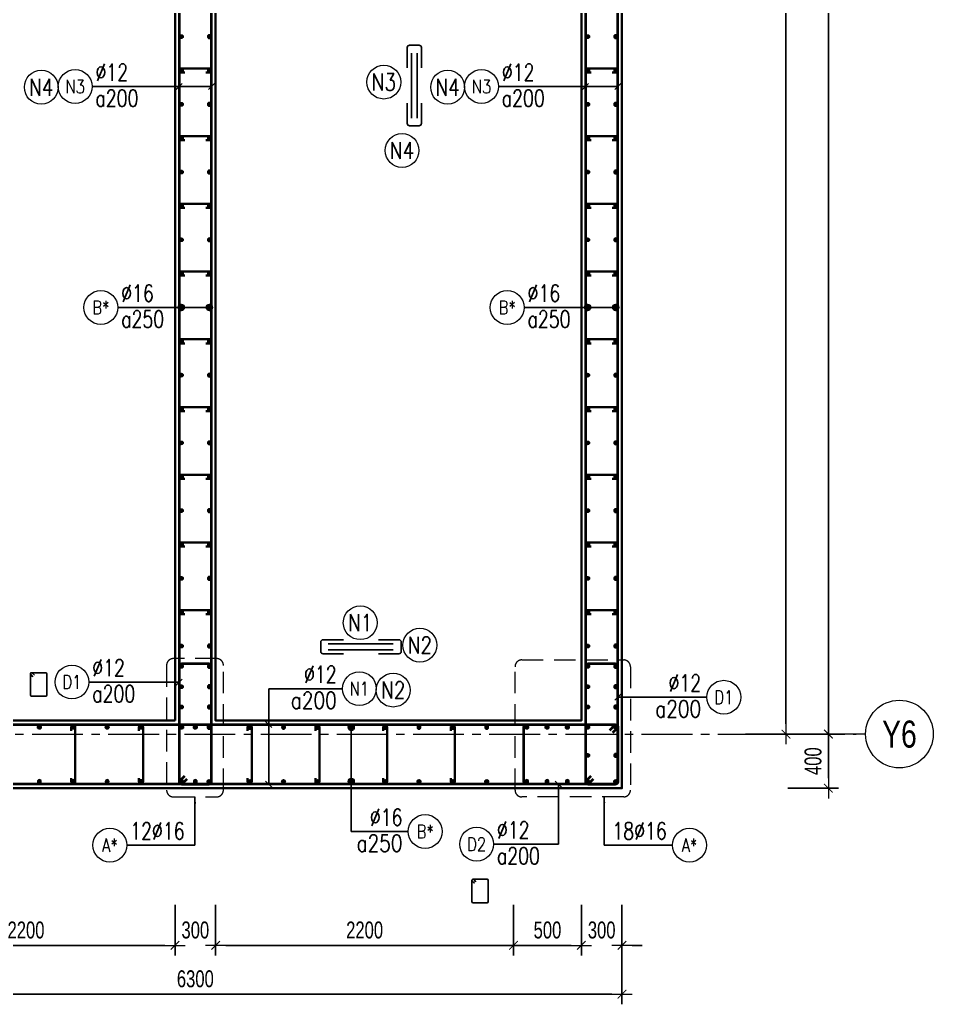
# Model space of a CAD drawing. Header units: millimetres. Extents: x 931337 to 1117500, y 19732 to 157199.
# Drawn here: x 1014555 to 1021300, y 134460 to 141731 of the extents above; entities that cross this region are included whole.
import ezdxf
from ezdxf.enums import TextEntityAlignment as Align

# ---------------------------------------------------------------- set-up
doc = ezdxf.new("R2010")
doc.units = ezdxf.units.MM
doc.header["$MEASUREMENT"] = 0
for name, pattern in [('HIDDEN', [9.525, 6.35, -3.175]), ('HIDDEN2', [4.7625, 3.175, -1.5875]), ('OF_Grid_1$0$CENTER2', [1.125, 0.75, -0.125, 0.125, -0.125])]:
    doc.linetypes.add(name, pattern=pattern)
doc.layers.get('0').update_dxf_attribs({"lineweight": 20})
doc.layers.get('Defpoints').update_dxf_attribs({"color": 151, "lineweight": 9})
doc.layers.add('Hidden', color=9, linetype='HIDDEN')
doc.layers.add('Ligature', color=1, linetype='Continuous')
for name, color, linetype, lineweight in [('KC-LEADER', 153, 'Continuous', 18), ('KC-THEP', 6, 'Continuous', 40), ('NDC_S_DIM', 1, 'Continuous', 15), ('NDC_S_HIDDEN', 8, 'HIDDEN2', 13), ('NDC_S_LEADER', 1, 'Continuous', 15), ('NDC_S_REBAR', 4, 'Continuous', 35), ('NDC_S_STIRRUP', 4, 'Continuous', 40), ('NDC_S_VN TEXT', 7, 'Continuous', 20), ('NDC_S_WALL', 6, 'Continuous', 35), ('OF_Grid_1$0$NDC_S_AXIS', 5, 'OF_Grid_1$0$CENTER2', 13), ('OF_Grid_1$0$NDC_S_SYMBOL', 1, 'Continuous', 15), ('OF_Grid_1$0$NDC_S_TEXT SYMBOL', 7, 'Continuous', 20)]:
    doc.layers.add(name, color=color, linetype=linetype, lineweight=lineweight)
doc.styles.add('NDC_ARIAL', font='arial.ttf', dxfattribs={"width": 0.85})
doc.styles.add('NDC_DIM', font='', dxfattribs={"width": 0.75})
doc.styles.add('NDC_EN TXT', font='romans.shx', dxfattribs={"width": 0.8})
doc.styles.add('OF_Grid_1$0$NDC_ANNO', font='', dxfattribs={"width": 0.8})
doc.styles.get('NDC_DIM').set_extended_font_data('Dotum')
doc.styles.get('OF_Grid_1$0$NDC_ANNO').set_extended_font_data('Dotum')
doc.dimstyles.new('NDC_1-50', dxfattribs={"dimscale": 50, "dimtxt": 2.5, "dimasz": 1, "dimexe": 1.5, "dimexo": 0, "dimgap": 0.8, "dimtad": 1, "dimdec": 0, "dimdsep": 46, "dimtxsty": 'NDC_ARIAL', "dimblk": 'DIMMARK', "dimcen": 49999.938995, "dimdle": 1.5, "dimclrd": 1, "dimclre": 1, "dimclrt": 3, "dimadec": 0, "dimazin": 0, "dimtfac": 1, "dimtdec": 0, "dimtix": 1, "dimtmove": 2, "dimatfit": 3, "dimfxl": 1, "dimarcsym": 0})
doc.dimstyles.new('NDC_dim_30', dxfattribs={"dimscale": 30, "dimtxt": 2.5, "dimasz": 1.5, "dimexe": 1.5, "dimexo": 2.5, "dimgap": 1, "dimtad": 1, "dimdec": 0, "dimzin": 0, "dimdsep": 46, "dimtxsty": 'NDC_DIM', "dimblk": 'DIMMARK', "dimcen": 0.09, "dimdle": 1.2, "dimclrd": 1, "dimclre": 1, "dimclrt": 3, "dimadec": 0, "dimazin": 0, "dimtfac": 1, "dimtdec": 0, "dimtix": 1, "dimtofl": 0, "dimtmove": 0, "dimatfit": 3, "dimfxl": 6, "dimfxlon": 1, "dimtolj": 1, "dimtzin": 0, "dimarcsym": 0})
doc.dimstyles.new('NDC_dim_50', dxfattribs={"dimscale": 50, "dimtxt": 2.5, "dimasz": 1.5, "dimexe": 1.5, "dimexo": 2.5, "dimgap": 1, "dimtad": 1, "dimdec": 0, "dimzin": 0, "dimdsep": 46, "dimtxsty": 'NDC_DIM', "dimblk": 'DIMMARK', "dimcen": 0.09, "dimdle": 1.2, "dimclrd": 1, "dimclre": 1, "dimclrt": 3, "dimadec": 0, "dimazin": 0, "dimtfac": 1, "dimtdec": 0, "dimtix": 1, "dimtofl": 0, "dimtmove": 0, "dimatfit": 3, "dimfxl": 6, "dimfxlon": 1, "dimtolj": 1, "dimtzin": 0, "dimarcsym": 0})

# ---------------------------------------------------------------- blocks, each defined once
blk = doc.blocks.new('THEP')
at = {"layer": 'KC-LEADER', "color": 6}
blk.add_circle((0, 0), 14, dxfattribs=at)
at = {"layer": 'KC-THEP'}
for p, q in [((-14, 0), (14, 0)), ((9.9, 9.9), (-9.9, -9.9)), ((-9.9, 9.9), (9.9, -9.9)), ((0, 14), (0, -14))]:
    blk.add_line(p, q, dxfattribs=at)
blk = doc.blocks.new('DIMMARK')
at = {"layer": 'NDC_S_DIM', "color": 1}
blk.add_line((-1.5, 0), (1, 0), dxfattribs=at)
at = {"layer": 'NDC_S_DIM', "color": 2, "const_width": 0.1}
blk.add_lwpolyline([(-0.424, -0.424), (0.424, 0.424)], dxfattribs=at)
blk = doc.blocks.new('*U13')
blk.add_circle((-2.5, 0), 2.5)
at = {"layer": 'NDC_S_VN TEXT', "color": 3, "style": 'NDC_EN TXT', "width": 0.75}
blk.add_attdef('DK1', (0.5, 0.85), '', height=2.5, dxfattribs=at)
at = {"layer": 'NDC_S_VN TEXT', "color": 7, "style": 'NDC_EN TXT', "width": 0.8}
blk.add_attdef('SH2', text='', height=2, dxfattribs=at).set_placement((-2.5, 0), align=Align.MIDDLE)
blk = doc.blocks.new('*U10')
blk.add_circle((2.5, 0), 2.5)
at = {"layer": 'NDC_S_VN TEXT', "color": 3, "style": 'NDC_EN TXT'}
for tag, width, p in [('DK2', 0.75, (-0.85, 0.85)), ('KC2', 0.8, (-0.85, -2.97))]:
    blk.add_attdef(tag, text='', height=2.5, dxfattribs=dict(at, width=width)).set_placement(p, align=Align.RIGHT)
at = {"layer": 'NDC_S_VN TEXT', "color": 7, "style": 'NDC_EN TXT', "width": 0.8}
blk.add_attdef('SH3', text='', height=2, dxfattribs=at).set_placement((2.5, 0), align=Align.MIDDLE)
blk = doc.blocks.new('A$C7BC65A55')
at = {"layer": 'Ligature'}
for p, q in [((-15.2, 372, 0), (-15.2, 38.5, 0)), ((15.2, 372, 0), (15.2, 38.5, 0))]:
    blk.add_line(p, q, dxfattribs=at)
for points in [[(-36.2, 296.5), (-36.2, 400.9, -0.414214), (-24, 413.1), (24, 413.1, -0.414214), (36.2, 400.9), (36.2, 296.5)], [(-36.2, 116.5), (-36.2, 12.2, 0.414214), (-24, 0), (24, 0, 0.414214), (36.2, 12.2), (36.2, 116.5)]]:
    blk.add_lwpolyline(points, format="xyb", dxfattribs=at)
blk = doc.blocks.new('*U11')
blk.add_circle((-2.5, 0), 2.5)
at = {"layer": 'NDC_S_VN TEXT', "color": 3, "style": 'NDC_EN TXT', "width": 0.75}
for tag, p in [('DK1', (0.5, 0.85)), ('KC1', (0.5, -2.97))]:
    blk.add_attdef(tag, p, '', height=2.5, dxfattribs=at)
at = {"layer": 'NDC_S_VN TEXT', "color": 7, "style": 'NDC_EN TXT', "width": 0.8}
blk.add_attdef('SH2', text='', height=2, dxfattribs=at).set_placement((-2.5, 0), align=Align.MIDDLE)
blk = doc.blocks.new('*U9')
blk.add_circle((2.5, 0), 2.5)
at = {"layer": 'NDC_S_VN TEXT', "color": 3, "style": 'NDC_EN TXT', "width": 0.75}
blk.add_attdef('DK2', text='', height=2.5, dxfattribs=at).set_placement((-0.85, 0.85), align=Align.RIGHT)
at = {"layer": 'NDC_S_VN TEXT', "color": 7, "style": 'NDC_EN TXT', "width": 0.8}
blk.add_attdef('SH3', text='', height=2, dxfattribs=at).set_placement((2.5, 0), align=Align.MIDDLE)
blk = doc.blocks.new('*D216')
at = {"layer": 'Defpoints', "color": 0, "transparency": 16777216}
for p in [(1015701.6, 136555.8), (1013501.4, 135132.6), (1015701.6, 134895.8)]:
    blk.add_point(p, dxfattribs=at)
at = {"layer": 'NDC_S_DIM', "color": 1, "lineweight": -2, "transparency": 16777216}
for p, q in [((1015701.6, 135195.8), (1015701.6, 134820.8)), ((1013501.4, 135007.6), (1013501.4, 134820.8)), ((1013576.4, 134895.8), (1015626.6, 134895.8))]:
    blk.add_line(p, q, dxfattribs=at)
at = {"layer": 'NDC_S_DIM', "color": 1, "lineweight": -2, "transparency": 16777216, "xscale": 75, "yscale": 75, "zscale": 75, "rotation": 180}
blk.add_blockref('DIMMARK', (1013501.4, 134895.8), dxfattribs=at)
at = {"layer": 'NDC_S_DIM', "color": 1, "lineweight": -2, "transparency": 16777216, "xscale": 75, "yscale": 75, "zscale": 75}
blk.add_blockref('DIMMARK', (1015701.6, 134895.8), dxfattribs=at)
at = {"layer": 'NDC_S_DIM', "color": 3, "transparency": 16777216, "insert": (1014601.5, 135008.4), "char_height": 125, "attachment_point": 5, "style": 'NDC_DIM'}
blk.add_mtext('\\A1;2200', dxfattribs=at)
blk = doc.blocks.new('*D217')
at = {"layer": 'Defpoints', "color": 0, "transparency": 16777216}
for p in [(1015701.6, 136555.8), (1016001.6, 136555.8), (1016001.6, 134895.8)]:
    blk.add_point(p, dxfattribs=at)
at = {"layer": 'NDC_S_DIM', "color": 1, "lineweight": -2, "transparency": 16777216}
for p, q in [((1015701.6, 135195.8), (1015701.6, 134820.8)), ((1016001.6, 135195.8), (1016001.6, 134820.8)), ((1015626.6, 134895.8), (1015551.6, 134895.8)), ((1016076.6, 134895.8), (1016151.6, 134895.8))]:
    blk.add_line(p, q, dxfattribs=at)
at = {"layer": 'NDC_S_DIM', "color": 1, "lineweight": -2, "transparency": 16777216, "xscale": 75, "yscale": 75, "zscale": 75}
blk.add_blockref('DIMMARK', (1015701.6, 134895.8), dxfattribs=at)
at = {"layer": 'NDC_S_DIM', "color": 1, "lineweight": -2, "transparency": 16777216, "xscale": 75, "yscale": 75, "zscale": 75, "rotation": 180}
blk.add_blockref('DIMMARK', (1016001.6, 134895.8), dxfattribs=at)
at = {"layer": 'NDC_S_DIM', "color": 3, "transparency": 16777216, "insert": (1015851.6, 135008.4), "char_height": 125, "attachment_point": 5, "style": 'NDC_DIM'}
blk.add_mtext('\\A1;300', dxfattribs=at)
blk = doc.blocks.new('*D218')
at = {"layer": 'Defpoints', "color": 0, "transparency": 16777216}
for p in [(1016001.6, 136555.8), (1018201.3, 136504.1), (1018201.3, 134895.8)]:
    blk.add_point(p, dxfattribs=at)
at = {"layer": 'NDC_S_DIM', "color": 1, "lineweight": -2, "transparency": 16777216}
for p, q in [((1016001.6, 135195.8), (1016001.6, 134820.8)), ((1018201.3, 135195.8), (1018201.3, 134820.8)), ((1016076.6, 134895.8), (1018126.3, 134895.8))]:
    blk.add_line(p, q, dxfattribs=at)
at = {"layer": 'NDC_S_DIM', "color": 1, "lineweight": -2, "transparency": 16777216, "xscale": 75, "yscale": 75, "zscale": 75, "rotation": 180}
blk.add_blockref('DIMMARK', (1016001.6, 134895.8), dxfattribs=at)
at = {"layer": 'NDC_S_DIM', "color": 1, "lineweight": -2, "transparency": 16777216, "xscale": 75, "yscale": 75, "zscale": 75}
blk.add_blockref('DIMMARK', (1018201.3, 134895.8), dxfattribs=at)
at = {"layer": 'NDC_S_DIM', "color": 3, "transparency": 16777216, "insert": (1017101.4, 135008.4), "char_height": 125, "attachment_point": 5, "style": 'NDC_DIM'}
blk.add_mtext('\\A1;2200', dxfattribs=at)
blk = doc.blocks.new('*D219')
at = {"layer": 'Defpoints', "color": 0, "transparency": 16777216}
for p in [(1018701.6, 136555.8), (1018201.3, 136504.1), (1018701.6, 134895.8)]:
    blk.add_point(p, dxfattribs=at)
at = {"layer": 'NDC_S_DIM', "color": 1, "lineweight": -2, "transparency": 16777216}
for p, q in [((1018201.3, 135195.8), (1018201.3, 134820.8)), ((1018701.6, 135195.8), (1018701.6, 134820.8)), ((1018276.3, 134895.8), (1018626.6, 134895.8))]:
    blk.add_line(p, q, dxfattribs=at)
at = {"layer": 'NDC_S_DIM', "color": 1, "lineweight": -2, "transparency": 16777216, "xscale": 75, "yscale": 75, "zscale": 75, "rotation": 180}
blk.add_blockref('DIMMARK', (1018201.3, 134895.8), dxfattribs=at)
at = {"layer": 'NDC_S_DIM', "color": 1, "lineweight": -2, "transparency": 16777216, "xscale": 75, "yscale": 75, "zscale": 75}
blk.add_blockref('DIMMARK', (1018701.6, 134895.8), dxfattribs=at)
at = {"layer": 'NDC_S_DIM', "color": 3, "transparency": 16777216, "insert": (1018451.4, 135008.4), "char_height": 125, "attachment_point": 5, "style": 'NDC_DIM'}
blk.add_mtext('\\A1;500', dxfattribs=at)
blk = doc.blocks.new('*D220')
at = {"layer": 'Defpoints', "color": 0, "transparency": 16777216}
for p in [(1018701.6, 136555.8), (1019001.6, 136055.8), (1019001.6, 134895.8)]:
    blk.add_point(p, dxfattribs=at)
at = {"layer": 'NDC_S_DIM', "color": 1, "lineweight": -2, "transparency": 16777216}
for p, q in [((1018701.6, 135195.8), (1018701.6, 134820.8)), ((1019001.6, 135195.8), (1019001.6, 134820.8)), ((1018626.6, 134895.8), (1018551.6, 134895.8)), ((1019076.6, 134895.8), (1019151.6, 134895.8))]:
    blk.add_line(p, q, dxfattribs=at)
at = {"layer": 'NDC_S_DIM', "color": 1, "lineweight": -2, "transparency": 16777216, "xscale": 75, "yscale": 75, "zscale": 75}
blk.add_blockref('DIMMARK', (1018701.6, 134895.8), dxfattribs=at)
at = {"layer": 'NDC_S_DIM', "color": 1, "lineweight": -2, "transparency": 16777216, "xscale": 75, "yscale": 75, "zscale": 75, "rotation": 180}
blk.add_blockref('DIMMARK', (1019001.6, 134895.8), dxfattribs=at)
at = {"layer": 'NDC_S_DIM', "color": 3, "transparency": 16777216, "insert": (1018851.6, 135008.4), "char_height": 125, "attachment_point": 5, "style": 'NDC_DIM'}
blk.add_mtext('\\A1;300', dxfattribs=at)
blk = doc.blocks.new('*D221')
at = {"layer": 'Defpoints', "color": 0, "transparency": 16777216}
for p in [(1012701.6, 136055.8), (1019001.6, 136055.8), (1019001.6, 134535.5)]:
    blk.add_point(p, dxfattribs=at)
at = {"layer": 'NDC_S_DIM', "color": 1, "lineweight": -2, "transparency": 16777216}
for p, q in [((1012701.6, 134835.5), (1012701.6, 134460.5)), ((1019001.6, 134835.5), (1019001.6, 134460.5)), ((1012776.6, 134535.5), (1018926.6, 134535.5))]:
    blk.add_line(p, q, dxfattribs=at)
at = {"layer": 'NDC_S_DIM', "color": 1, "lineweight": -2, "transparency": 16777216, "xscale": 75, "yscale": 75, "zscale": 75, "rotation": 180}
blk.add_blockref('DIMMARK', (1012701.6, 134535.5), dxfattribs=at)
at = {"layer": 'NDC_S_DIM', "color": 1, "lineweight": -2, "transparency": 16777216, "xscale": 75, "yscale": 75, "zscale": 75}
blk.add_blockref('DIMMARK', (1019001.6, 134535.5), dxfattribs=at)
at = {"layer": 'NDC_S_DIM', "color": 3, "transparency": 16777216, "insert": (1015851.6, 134648.1), "char_height": 125, "attachment_point": 5, "style": 'NDC_DIM'}
blk.add_mtext('\\A1;6300', dxfattribs=at)
blk = doc.blocks.new('*D210')
at = {"layer": 'Defpoints', "color": 0, "transparency": 16777216}
for p in [(1019001.6, 148055.8), (1020212.4, 148055.8), (1019001.6, 136455.8)]:
    blk.add_point(p, dxfattribs=at)
at = {"layer": 'NDC_S_DIM', "color": 1, "lineweight": -2, "transparency": 16777216}
for p, q in [((1019912.4, 148055.8), (1020287.4, 148055.8)), ((1020212.4, 136530.8), (1020212.4, 147980.8)), ((1019912.4, 136455.8), (1020287.4, 136455.8))]:
    blk.add_line(p, q, dxfattribs=at)
at = {"layer": 'NDC_S_DIM', "color": 1, "lineweight": -2, "transparency": 16777216, "xscale": 75, "yscale": 75, "zscale": 75}
for p, rotation in [((1020212.4, 148055.8), 90), ((1020212.4, 136455.8), 270)]:
    blk.add_blockref('DIMMARK', p, dxfattribs=dict(at, rotation=rotation))
at = {"layer": 'NDC_S_DIM', "color": 3, "transparency": 16777216, "insert": (1020099.8, 142255.8), "char_height": 125, "attachment_point": 5, "rotation": 90, "style": 'NDC_DIM'}
blk.add_mtext('\\A1;11600', dxfattribs=at)
blk = doc.blocks.new('*D211')
at = {"layer": 'Defpoints', "color": 0, "ltscale": 200, "transparency": 16777216}
for p in [(1019001.6, 136456), (1020525, 136456), (1019001.6, 136055.8)]:
    blk.add_point(p, dxfattribs=at)
at = {"layer": 'NDC_S_DIM', "color": 1, "lineweight": -2, "ltscale": 200, "transparency": 16777216}
for p, q in [((1020225, 136456), (1020600, 136456)), ((1020525, 136130.8), (1020525, 136381)), ((1020225, 136055.8), (1020600, 136055.8))]:
    blk.add_line(p, q, dxfattribs=at)
at = {"layer": 'NDC_S_DIM', "color": 1, "lineweight": -2, "ltscale": 200, "transparency": 16777216, "xscale": 75, "yscale": 75, "zscale": 75}
for p, rotation in [((1020525, 136456), 90), ((1020525, 136055.8), 270)]:
    blk.add_blockref('DIMMARK', p, dxfattribs=dict(at, rotation=rotation))
at = {"layer": 'NDC_S_DIM', "color": 3, "ltscale": 200, "transparency": 16777216, "insert": (1020412.4, 136255.9), "char_height": 125, "attachment_point": 5, "rotation": 90, "style": 'NDC_DIM'}
blk.add_mtext('\\A1;400', dxfattribs=at)
blk = doc.blocks.new('*D212')
at = {"layer": 'Defpoints', "color": 0, "ltscale": 200, "transparency": 16777216}
for p in [(1019001.6, 148055.8), (1020525, 148055.8), (1019001.6, 136456)]:
    blk.add_point(p, dxfattribs=at)
at = {"layer": 'NDC_S_DIM', "color": 1, "lineweight": -2, "ltscale": 200, "transparency": 16777216}
for p, q in [((1020225, 148055.8), (1020600, 148055.8)), ((1020525, 136531), (1020525, 147980.8)), ((1020225, 136456), (1020600, 136456))]:
    blk.add_line(p, q, dxfattribs=at)
at = {"layer": 'NDC_S_DIM', "color": 1, "lineweight": -2, "ltscale": 200, "transparency": 16777216, "xscale": 75, "yscale": 75, "zscale": 75}
for p, rotation in [((1020525, 148055.8), 90), ((1020525, 136456), 270)]:
    blk.add_blockref('DIMMARK', p, dxfattribs=dict(at, rotation=rotation))
at = {"layer": 'NDC_S_DIM', "color": 3, "ltscale": 200, "transparency": 16777216, "insert": (1020412.4, 142255.9), "char_height": 125, "attachment_point": 5, "rotation": 90, "style": 'NDC_DIM'}
blk.add_mtext('\\A1;11600', dxfattribs=at)
blk = doc.blocks.new('*U88')
at = {"layer": 'OF_Grid_1$0$NDC_S_SYMBOL'}
blk.add_line((-5, 0), (-9, 0), dxfattribs=at)
blk.add_circle((0, 0), 5, dxfattribs=at)
at = {"layer": 'OF_Grid_1$0$NDC_S_TEXT SYMBOL', "color": 7, "style": 'OF_Grid_1$0$NDC_ANNO', "width": 0.8}
blk.add_attdef('GRID', text='', height=4, rotation=90, dxfattribs=at).set_placement((0, 0), align=Align.MIDDLE)

msp = doc.modelspace()

# ---------------------------------------------------------------- linework, layer by layer
for centre in [(1014714.279, 141231.943), (1017243.31, 141270.103), (1017714.279, 141231.943), (1017377.758, 140765.1), (1017069.243, 137277.961), (1017509.344, 137112.204), (1017312.514, 136780.69)]:
    msp.add_circle(centre, 125)
at = {"layer": 'Ligature'}
for points in [[(1014652.748, 136878.938), (1014636.783, 136894.904, -0.66817864), (1014642.556, 136908.842), (1014747.185, 136908.842, -0.41421356), (1014755.35, 136900.677), (1014755.35, 136743.57, -0.41421356), (1014747.185, 136735.405), (1014642.556, 136735.405, -0.41421356), (1014634.391, 136743.57), (1014634.391, 136900.677, -0.66817864), (1014648.329, 136906.451), (1014664.295, 136890.485)], [(1017911.952, 135353.896), (1017895.986, 135369.862, -0.66817864), (1017901.759, 135383.801), (1018006.388, 135383.801, -0.41421356), (1018014.553, 135375.636), (1018014.553, 135218.528, -0.41421356), (1018006.388, 135210.363), (1017901.759, 135210.363, -0.41421356), (1017893.594, 135218.528), (1017893.594, 135375.636, -0.66817864), (1017907.533, 135381.409), (1017923.498, 135365.443)]]:
    msp.add_lwpolyline(points, format="xyb", dxfattribs=at)
at = {"layer": 'NDC_S_HIDDEN', "ltscale": 50}
for points in [[(1015689.24, 135992.35), (1016009.083, 135992.35, 0.41421356), (1016059.083, 136042.35), (1016059.083, 136963.102, 0.41421356), (1016009.083, 137013.102), (1015689.24, 137013.102, 0.41421356), (1015639.24, 136963.102), (1015639.24, 136042.35, 0.41421356)], [(1019013.98, 135992.35), (1018261.769, 135992.35, -0.41421356), (1018211.769, 136042.35), (1018211.769, 136953.294, -0.41421356), (1018261.769, 137003.294), (1019013.98, 137003.294, -0.41421356), (1019063.98, 136953.294), (1019063.98, 136042.35, -0.41421356)]]:
    msp.add_lwpolyline(points, format="xyb", close=True, dxfattribs=at)
at = {"layer": 'NDC_S_LEADER'}
msp.add_line((1019001.61, 136055.75), (1019001.61, 137205.75), dxfattribs=at)
at = {"layer": 'NDC_S_REBAR'}
for points in [[(1015930.122, 141340.75), (1015955.122, 141340.75, 1), (1015955.122, 141370.75), (1015748.098, 141370.75, 1), (1015748.098, 141340.75), (1015773.098, 141340.75)], [(1018930.122, 141340.75), (1018955.122, 141340.75, 1), (1018955.122, 141370.75), (1018748.098, 141370.75, 1), (1018748.098, 141340.75), (1018773.098, 141340.75)], [(1015930.122, 140840.75), (1015955.122, 140840.75, 1), (1015955.122, 140870.75), (1015748.098, 140870.75, 1), (1015748.098, 140840.75), (1015773.098, 140840.75)], [(1018930.122, 140840.75), (1018955.122, 140840.75, 1), (1018955.122, 140870.75), (1018748.098, 140870.75, 1), (1018748.098, 140840.75), (1018773.098, 140840.75)], [(1015930.122, 140340.75), (1015955.122, 140340.75, 1), (1015955.122, 140370.75), (1015748.098, 140370.75, 1), (1015748.098, 140340.75), (1015773.098, 140340.75)], [(1018930.122, 140340.75), (1018955.122, 140340.75, 1), (1018955.122, 140370.75), (1018748.098, 140370.75, 1), (1018748.098, 140340.75), (1018773.098, 140340.75)], [(1015930.122, 139840.75), (1015955.122, 139840.75, 1), (1015955.122, 139870.75), (1015748.098, 139870.75, 1), (1015748.098, 139840.75), (1015773.098, 139840.75)], [(1018930.122, 139840.75), (1018955.122, 139840.75, 1), (1018955.122, 139870.75), (1018748.098, 139870.75, 1), (1018748.098, 139840.75), (1018773.098, 139840.75)], [(1015930.122, 139340.75), (1015955.122, 139340.75, 1), (1015955.122, 139370.75), (1015748.098, 139370.75, 1), (1015748.098, 139340.75), (1015773.098, 139340.75)], [(1018930.122, 139340.75), (1018955.122, 139340.75, 1), (1018955.122, 139370.75), (1018748.098, 139370.75, 1), (1018748.098, 139340.75), (1018773.098, 139340.75)], [(1015930.122, 138840.75), (1015955.122, 138840.75, 1), (1015955.122, 138870.75), (1015748.098, 138870.75, 1), (1015748.098, 138840.75), (1015773.098, 138840.75)], [(1018930.122, 138840.75), (1018955.122, 138840.75, 1), (1018955.122, 138870.75), (1018748.098, 138870.75, 1), (1018748.098, 138840.75), (1018773.098, 138840.75)], [(1015930.122, 138340.75), (1015955.122, 138340.75, 1), (1015955.122, 138370.75), (1015748.098, 138370.75, 1), (1015748.098, 138340.75), (1015773.098, 138340.75)], [(1018930.122, 138340.75), (1018955.122, 138340.75, 1), (1018955.122, 138370.75), (1018748.098, 138370.75, 1), (1018748.098, 138340.75), (1018773.098, 138340.75)], [(1015930.122, 137840.75), (1015955.122, 137840.75, 1), (1015955.122, 137870.75), (1015748.098, 137870.75, 1), (1015748.098, 137840.75), (1015773.098, 137840.75)], [(1018930.122, 137840.75), (1018955.122, 137840.75, 1), (1018955.122, 137870.75), (1018748.098, 137870.75, 1), (1018748.098, 137840.75), (1018773.098, 137840.75)], [(1015930.122, 137340.75), (1015955.122, 137340.75, 1), (1015955.122, 137370.75), (1015748.098, 137370.75, 1), (1015748.098, 137340.75), (1015773.098, 137340.75)], [(1018930.122, 137340.75), (1018955.122, 137340.75, 1), (1018955.122, 137370.75), (1018748.098, 137370.75, 1), (1018748.098, 137340.75), (1018773.098, 137340.75)], [(1014935.406, 136480.75), (1014935.406, 136505.75, -1), (1014965.406, 136505.75), (1014965.406, 136105.75, -1), (1014935.406, 136105.75), (1014935.406, 136130.75)], [(1015435.406, 136480.75), (1015435.406, 136505.75, -1), (1015465.406, 136505.75), (1015465.406, 136105.75, -1), (1015435.406, 136105.75), (1015435.406, 136130.75)], [(1016237.813, 136480.75), (1016237.813, 136505.75, -1), (1016267.813, 136505.75), (1016267.813, 136105.75, -1), (1016237.813, 136105.75), (1016237.813, 136130.75)], [(1016737.813, 136480.75), (1016737.813, 136505.75, -1), (1016767.813, 136505.75), (1016767.813, 136105.75, -1), (1016737.813, 136105.75), (1016737.813, 136130.75)], [(1017237.813, 136480.75), (1017237.813, 136505.75, -1), (1017267.813, 136505.75), (1017267.813, 136105.75, -1), (1017237.813, 136105.75), (1017237.813, 136130.75)], [(1017737.813, 136480.75), (1017737.813, 136505.75, -1), (1017767.813, 136505.75), (1017767.813, 136105.75, -1), (1017737.813, 136105.75), (1017737.813, 136130.75)]]:
    msp.add_lwpolyline(points, format="xyb", dxfattribs=at)
at = {"layer": 'NDC_S_STIRRUP'}
for points in [[(1015771.61, 136145.75), (1015731.61, 136105.75, 0.41421356), (1015751.61, 136085.75), (1015951.61, 136085.75, 0.41421356), (1015971.61, 136105.75), (1015971.61, 148405.75, 0.41421356), (1015951.61, 148425.75), (1015751.61, 148425.75, 0.41421356), (1015731.61, 148405.75), (1015731.61, 136105.75, 0.41421356), (1015751.61, 136085.75), (1015791.61, 136125.75)], [(1018771.61, 136145.75), (1018731.61, 136105.75, 0.41421356), (1018751.61, 136085.75), (1018951.61, 136085.75, 0.41421356), (1018971.61, 136105.75), (1018971.61, 148405.75, 0.41421356), (1018951.61, 148425.75), (1018751.61, 148425.75, 0.41421356), (1018731.61, 148405.75), (1018731.61, 136105.75, 0.41421356), (1018751.61, 136085.75), (1018791.61, 136125.75)], [(1015771.61, 136145.75), (1015731.61, 136105.75, 0.41421356), (1015751.61, 136085.75), (1015951.61, 136085.75, 0.41421356), (1015971.61, 136105.75), (1015971.61, 136954.361, 0.41421356), (1015951.61, 136974.361), (1015751.61, 136974.361, 0.41421356), (1015731.61, 136954.361), (1015731.61, 136105.75, 0.41421356), (1015751.61, 136085.75), (1015791.61, 136125.75)], [(1018771.61, 136145.75), (1018731.61, 136105.75, 0.41421356), (1018751.61, 136085.75), (1018951.61, 136085.75, 0.41421356), (1018971.61, 136105.75), (1018971.61, 136954.361, 0.41421356), (1018951.61, 136974.361), (1018751.61, 136974.361, 0.41421356), (1018731.61, 136954.361), (1018731.61, 136105.75, 0.41421356), (1018751.61, 136085.75), (1018791.61, 136125.75)], [(1018911.61, 136485.75), (1018951.61, 136525.75, -0.41421356), (1018971.61, 136505.75), (1018971.61, 136105.75, -0.41421356), (1018951.61, 136085.75), (1012751.61, 136085.75, -0.41421356), (1012731.61, 136105.75), (1012731.61, 136505.75, -0.41421356), (1012751.61, 136525.75), (1018951.61, 136525.75, -0.41421356), (1018971.61, 136505.75), (1018931.61, 136465.75)], [(1018911.61, 136485.75), (1018951.61, 136525.75, -0.41421356), (1018971.61, 136505.75), (1018971.61, 136105.75, -0.41421356), (1018951.61, 136085.75), (1018298.098, 136085.75, -0.41421356), (1018278.098, 136105.75), (1018278.098, 136505.75, -0.41421356), (1018298.098, 136525.75), (1018951.61, 136525.75, -0.41421356), (1018971.61, 136505.75), (1018931.61, 136465.75)]]:
    msp.add_lwpolyline(points, format="xyb", dxfattribs=at)
at = {"layer": 'NDC_S_WALL'}
for points in [[(1012701.61, 136055.75), (1012701.61, 148455.75), (1019001.61, 148455.75), (1019001.61, 136055.75)], [(1015701.61, 136555.75), (1013001.61, 136555.75), (1013001.61, 147955.75), (1015701.61, 147955.75)], [(1016001.61, 147955.75), (1018701.61, 147955.75), (1018701.61, 136555.75), (1016001.61, 136555.75)]]:
    msp.add_lwpolyline(points, close=True, dxfattribs=at)
at = {"layer": 'OF_Grid_1$0$NDC_S_AXIS', "ltscale": 500}
msp.add_line((1010709.127, 136455.75), (1020730.515, 136455.75), dxfattribs=at)

# ---------------------------------------------------------------- block references
at = {"layer": 'Hidden', "xscale": 1.44, "yscale": 1.44, "zscale": 1.44}
msp.add_blockref('A$C7BC65A55', (1017468.39, 140947.823, 0.03), dxfattribs=at)
at = {"layer": 'Hidden', "xscale": 1.44, "yscale": 1.44, "zscale": 1.44, "rotation": 270}
msp.add_blockref('A$C7BC65A55', (1016777.132, 137100.435, 0.03), dxfattribs=at)
at = {"layer": 'KC-THEP'}
for p, rotation in [((1015748.098, 141605.75), 189.6685644363809), ((1018748.098, 141605.75), 189.6685644363809), ((1015748.098, 141355.75), 189.6685644363809), ((1018748.098, 141355.75), 189.6685644363809), ((1015748.098, 141105.75), 189.6685644363809), ((1018748.098, 141105.75), 189.6685644363809), ((1015748.098, 140855.75), 189.6685644363809), ((1018748.098, 140855.75), 189.6685644363809), ((1015748.098, 140605.75), 189.6685644363809), ((1018748.098, 140605.75), 189.6685644363809), ((1015748.098, 140355.75), 189.6685644363809), ((1018748.098, 140355.75), 189.6685644363809), ((1015748.098, 140105.75), 189.6685644363809), ((1018748.098, 140105.75), 189.6685644363809), ((1015748.098, 139855.75), 189.6685644363809), ((1018748.098, 139855.75), 189.6685644363809), ((1015748.098, 139605.75), 189.6685644363809), ((1018748.098, 139605.75), 189.6685644363809), ((1015748.098, 139355.75), 189.6685644363809), ((1018748.098, 139355.75), 189.6685644363809), ((1015748.098, 139105.75), 189.6685644363809), ((1018748.098, 139105.75), 189.6685644363809), ((1015748.098, 138855.75), 189.6685644363809), ((1018748.098, 138855.75), 189.6685644363809), ((1015748.098, 138605.75), 189.6685644363809), ((1018748.098, 138605.75), 189.6685644363809), ((1015748.098, 138355.75), 189.6685644363809), ((1018748.098, 138355.75), 189.6685644363809), ((1015748.098, 138105.75), 189.6685644363809), ((1018748.098, 138105.75), 189.6685644363809), ((1015748.098, 137855.75), 189.6685644363809), ((1018748.098, 137855.75), 189.6685644363809), ((1015748.098, 137605.75), 189.6685644363809), ((1018748.098, 137605.75), 189.6685644363809), ((1015748.098, 137355.75), 189.6685644363809), ((1018748.098, 137355.75), 189.6685644363809), ((1015748.098, 137105.75), 189.6685644363809), ((1018748.098, 137105.75), 189.6685644363809), ((1015748.098, 136955.75), 189.6685644363809), ((1018748.098, 136955.75), 189.6685644363809), ((1015748.098, 136805.75), 189.6685644363809), ((1018748.098, 136805.75), 189.6685644363809), ((1015748.098, 136655.75), 189.6685644363809), ((1018748.098, 136655.75), 189.6685644363809), ((1014700.406, 136505.75), 189.6685644363809), ((1014950.406, 136505.75), 189.6685644363809), ((1015200.406, 136505.75), 189.6685644363809), ((1015450.406, 136505.75), 189.6685644363809), ((1015750.406, 136505.75), 189.6685644363809), ((1015851.11, 136505.75), 189.6685644363809), ((1018298.098, 136505.75), 189.6685644363809), ((1018448.098, 136505.75), 189.6685644363809), ((1018598.098, 136505.75), 189.6685644363809), ((1018748.098, 136505.75), 189.6685644363809), ((1018748.098, 136298.68), 189.6685644363809), ((1015952.813, 136105.75), 9.66856443638095), ((1016252.813, 136105.75), 9.66856443638095), ((1016502.813, 136105.75), 9.66856443638095), ((1016752.813, 136105.75), 9.66856443638095), ((1017002.813, 136105.75), 9.66856443638095), ((1017252.813, 136105.75), 9.66856443638095), ((1017502.813, 136105.75), 9.66856443638095), ((1017752.813, 136105.75), 9.66856443638095), ((1018002.813, 136105.75), 9.66856443638095), ((1018955.122, 136105.75), 9.668564436380946)]:
    msp.add_blockref('THEP', p, dxfattribs=dict(at, rotation=rotation))
at = {"layer": 'KC-THEP', "xscale": -1}
for p, rotation in [((1015955.122, 141605.75), 170.331435563619), ((1018955.122, 141605.75), 170.331435563619), ((1015955.122, 141355.75), 170.331435563619), ((1018955.122, 141355.75), 170.331435563619), ((1015955.122, 141105.75), 170.331435563619), ((1018955.122, 141105.75), 170.331435563619), ((1015955.122, 140855.75), 170.331435563619), ((1018955.122, 140855.75), 170.331435563619), ((1015955.122, 140605.75), 170.331435563619), ((1018955.122, 140605.75), 170.331435563619), ((1015955.122, 140355.75), 170.331435563619), ((1018955.122, 140355.75), 170.331435563619), ((1015955.122, 140105.75), 170.331435563619), ((1018955.122, 140105.75), 170.331435563619), ((1015955.122, 139855.75), 170.331435563619), ((1018955.122, 139855.75), 170.331435563619), ((1015955.122, 139605.75), 170.331435563619), ((1018955.122, 139605.75), 170.331435563619), ((1015955.122, 139355.75), 170.331435563619), ((1018955.122, 139355.75), 170.331435563619), ((1015955.122, 139105.75), 170.331435563619), ((1018955.122, 139105.75), 170.331435563619), ((1015955.122, 138855.75), 170.331435563619), ((1018955.122, 138855.75), 170.331435563619), ((1015955.122, 138605.75), 170.331435563619), ((1018955.122, 138605.75), 170.331435563619), ((1015955.122, 138355.75), 170.331435563619), ((1018955.122, 138355.75), 170.331435563619), ((1015955.122, 138105.75), 170.331435563619), ((1018955.122, 138105.75), 170.331435563619), ((1015955.122, 137855.75), 170.331435563619), ((1018955.122, 137855.75), 170.331435563619), ((1015955.122, 137605.75), 170.331435563619), ((1018955.122, 137605.75), 170.331435563619), ((1015955.122, 137355.75), 170.331435563619), ((1018955.122, 137355.75), 170.331435563619), ((1015955.122, 137105.75), 170.331435563619), ((1018955.122, 137105.75), 170.331435563619), ((1015955.122, 136955.75), 170.331435563619), ((1018955.122, 136955.75), 170.331435563619), ((1015955.122, 136805.75), 170.331435563619), ((1018955.122, 136805.75), 170.331435563619), ((1015955.122, 136655.75), 170.331435563619), ((1018955.122, 136655.75), 170.331435563619), ((1015952.813, 136505.75), 170.331435563619), ((1016252.813, 136505.75), 170.331435563619), ((1016502.813, 136505.75), 170.331435563619), ((1016752.813, 136505.75), 170.331435563619), ((1017002.813, 136505.75), 170.331435563619), ((1017252.813, 136505.75), 170.331435563619), ((1017502.813, 136505.75), 170.331435563619), ((1017752.813, 136505.75), 170.331435563619), ((1018002.813, 136505.75), 170.331435563619), ((1018955.122, 136505.75), 170.331435563619), ((1018955.122, 136298.68), 170.331435563619), ((1014700.406, 136105.75), 350.3314355636191), ((1014950.406, 136105.75), 350.3314355636191), ((1015200.406, 136105.75), 350.3314355636191), ((1015450.406, 136105.75), 350.3314355636191), ((1015750.406, 136105.75), 350.3314355636191), ((1015851.11, 136105.75), 350.3314355636191), ((1018298.098, 136105.75), 350.3314355636191), ((1018448.098, 136105.75), 350.3314355636191), ((1018598.098, 136105.75), 350.3314355636191), ((1018748.098, 136105.75), 350.3314355636191)]:
    msp.add_blockref('THEP', p, dxfattribs=dict(at, rotation=rotation))
at = {"layer": 'NDC_S_VN TEXT', "xscale": 50, "yscale": 50, "zscale": 50}
for name, p, values in [('*U11', (1015089.222, 141237.112), {'SH2': 'N3', 'DK1': '%%C12', 'KC1': 'a200'}), ('*U11', (1018089.222, 141237.112), {'SH2': 'N3', 'DK1': '%%C12', 'KC1': 'a200'}), ('*U11', (1015279.151, 139605.75), {'SH2': 'B*', 'DK1': '%%C16', 'KC1': 'a250'}), ('*U11', (1018279.151, 139605.75), {'SH2': 'B*', 'DK1': '%%C16', 'KC1': 'a250'}), ('*U11', (1015065.673, 136839.939), {'SH2': 'D1', 'DK1': '%%C12', 'KC1': 'a200'}), ('*U10', (1016937.792, 136791.028), {'SH3': 'N1', 'DK2': '%%C12', 'KC2': 'a200'}), ('*U10', (1019628.363, 136727.732), {'SH3': 'D1', 'DK2': '%%C12', 'KC2': 'a200'}), ('*U10', (1017423.425, 135736.038), {'SH3': 'B*', 'DK2': '%%C16', 'KC2': 'a250'}), ('*U11', (1018053.221, 135642.54), {'SH2': 'D2', 'DK1': '%%C12', 'KC1': 'a200'}), ('*U13', (1015345.728, 135635.445), {'SH2': 'A*', 'DK1': '12%%C16'}), ('*U9', (1019374.826, 135635.445), {'SH3': 'A*', 'DK2': '18%%C16'})]:
    msp.add_blockref(name, p, dxfattribs=at).add_auto_attribs(values)
at = {"layer": 'OF_Grid_1$0$NDC_S_AXIS'}
ref = msp.add_blockref('*U88', (1021049.955, 136456.004), dxfattribs=dict(at, xscale=50, yscale=50, zscale=50))
ref.add_attrib('GRID', 'Y6', dxfattribs={"layer": 'OF_Grid_1$0$NDC_S_TEXT SYMBOL', "color": 7, "height": 200, "style": 'OF_Grid_1$0$NDC_ANNO', "width": 0.8}).set_placement((1021049.955, 136456.004), align=Align.MIDDLE)

# ---------------------------------------------------------------- texts
at = {"layer": 'NDC_S_VN TEXT', "color": 7, "style": 'NDC_EN TXT', "width": 0.8}
for tag, p in [('N4', (1014714.279, 141231.943)), ('N3', (1017243.31, 141270.103)), ('N4', (1017714.279, 141231.943)), ('N4', (1017377.758, 140765.1)), ('N1', (1017069.243, 137277.961)), ('N2', (1017509.344, 137112.204)), ('N2', (1017312.514, 136780.69))]:
    msp.add_attdef(tag, text='3', height=125, dxfattribs=at).set_placement(p, align=Align.MIDDLE)

# ---------------------------------------------------------------- dimensions: what is measured, and where the dimension line sits
at = {"layer": 'NDC_S_DIM'}
dim = msp.add_linear_dim(base=(1020212.359, 148055.75), p1=(1019001.61, 136455.75), p2=(1019001.61, 148055.75), angle=90, dimstyle='NDC_dim_50', override={"dimtmove": 1}, dxfattribs=at)
dim.commit()
dim.dimension.update_dxf_attribs({"geometry": '*D210', "text_midpoint": (1020099.774, 142255.75)})
at = {"layer": 'NDC_S_DIM', "ltscale": 200}
dim = msp.add_linear_dim(base=(1020524.955, 148055.75), p1=(1019001.61, 136456.004), p2=(1019001.61, 148055.75), angle=90, dimstyle='NDC_dim_50', override={"dimtmove": 1}, dxfattribs=at)
dim.commit()
dim.dimension.update_dxf_attribs({"geometry": '*D212', "text_midpoint": (1020412.37, 142255.877)})
at = {"layer": 'NDC_S_DIM'}
for base, p1, p2, picture, middle in [((1015701.61, 134895.792), (1013501.404, 135132.575), (1015701.61, 136555.75), '*D216', (1014601.507, 135008.377)), ((1016001.61, 134895.792), (1015701.61, 136555.75), (1016001.61, 136555.75), '*D217', (1015851.61, 135008.377)), ((1018201.276, 134895.792), (1016001.61, 136555.75), (1018201.276, 136504.102), '*D218', (1017101.443, 135008.377)), ((1018701.61, 134895.792), (1018201.276, 136504.102), (1018701.61, 136555.75), '*D219', (1018451.443, 135008.377)), ((1019001.61, 134895.792), (1018701.61, 136555.75), (1019001.61, 136055.75), '*D220', (1018851.61, 135008.377))]:
    dim = msp.add_linear_dim(base=base, p1=p1, p2=p2, dimstyle='NDC_dim_50', override={"dimtmove": 1}, dxfattribs=at)
    dim.commit()
    dim.dimension.update_dxf_attribs({"geometry": picture, "text_midpoint": middle})
at = {"layer": 'NDC_S_DIM', "ltscale": 200}
dim = msp.add_linear_dim(base=(1020524.955, 136456.004), p1=(1019001.61, 136055.75), p2=(1019001.61, 136456.004), angle=90, dimstyle='NDC_dim_50', dxfattribs=at)
dim.commit()
dim.dimension.update_dxf_attribs({"geometry": '*D211', "text_midpoint": (1020412.37, 136255.877)})
at = {"layer": 'NDC_S_DIM'}
dim = msp.add_linear_dim(base=(1019001.61, 134535.478), p1=(1012701.61, 136055.75), p2=(1019001.61, 136055.75), dimstyle='NDC_dim_50', dxfattribs=at)
dim.commit()
dim.dimension.update_dxf_attribs({"geometry": '*D221', "text_midpoint": (1015851.61, 134648.062)})

# ---------------------------------------------------------------- leaders
at = {"layer": 'NDC_S_LEADER'}
for points, override in [([(1015971.61, 141236.93), (1015089.222, 141236.93)], {"dimtad": 0, "dimldrblk": 'Oblique'}), ([(1015731.61, 141236.93), (1015089.222, 141236.93)], {"dimtad": 0, "dimldrblk": 'Oblique'}), ([(1018971.61, 141236.93), (1018089.222, 141236.93)], {"dimtad": 0, "dimldrblk": 'Oblique'}), ([(1018731.61, 141236.93), (1018089.222, 141236.93)], {"dimtad": 0, "dimldrblk": 'Oblique'}), ([(1015955.122, 139605.75), (1015279.151, 139605.75)], {"dimtad": 0, "dimldrblk": 'Origin'}), ([(1015748.098, 139605.75), (1015279.151, 139605.75)], {"dimtad": 0, "dimldrblk": 'Origin'}), ([(1018955.122, 139605.75), (1018279.151, 139605.75)], {"dimtad": 0, "dimldrblk": 'Origin'}), ([(1018748.098, 139605.75), (1018279.151, 139605.75)], {"dimtad": 0, "dimldrblk": 'Origin'}), ([(1015731.61, 136839.939), (1015063.598, 136839.939)], {"dimtad": 0, "dimldrblk": 'Oblique'}), ([(1016393.053, 136085.75), (1016393.053, 136790.847), (1016937.792, 136790.847)], {"dimtad": 0, "dimldrblk": 'Oblique'}), ([(1016393.053, 136525.75), (1016393.053, 136790.847), (1016937.792, 136790.847)], {"dimtad": 0, "dimldrblk": 'Oblique'}), ([(1018971.61, 136727.732), (1019628.363, 136727.732)], {"dimtad": 0, "dimldrblk": 'Oblique'}), ([(1017002.813, 136505.75), (1017002.813, 135735.857), (1017423.424, 135735.857)], {"dimgap": 1, "dimtad": 0, "dimldrblk": 'Origin'}), ([(1017002.813, 136105.75), (1017002.813, 135735.857), (1017423.424, 135735.857)], {"dimgap": 1, "dimtad": 0, "dimldrblk": 'Origin'}), ([(1018531.683, 136085.75), (1018531.683, 135642.54), (1018053.221, 135642.54)], {"dimtad": 0, "dimldrblk": 'Oblique'}), ([(1018871.099, 135992.35), (1018871.099, 135635.445), (1019374.826, 135635.445)], {"dimtad": 0})]:
    msp.add_leader(points, dimstyle='NDC_dim_30', override=override, dxfattribs=at)
msp.add_leader([(1015849.161, 135992.35), (1015849.161, 135635.445), (1015345.728, 135635.445)], dimstyle='NDC_1-50', dxfattribs=at)

doc.saveas('drawing.dxf')
